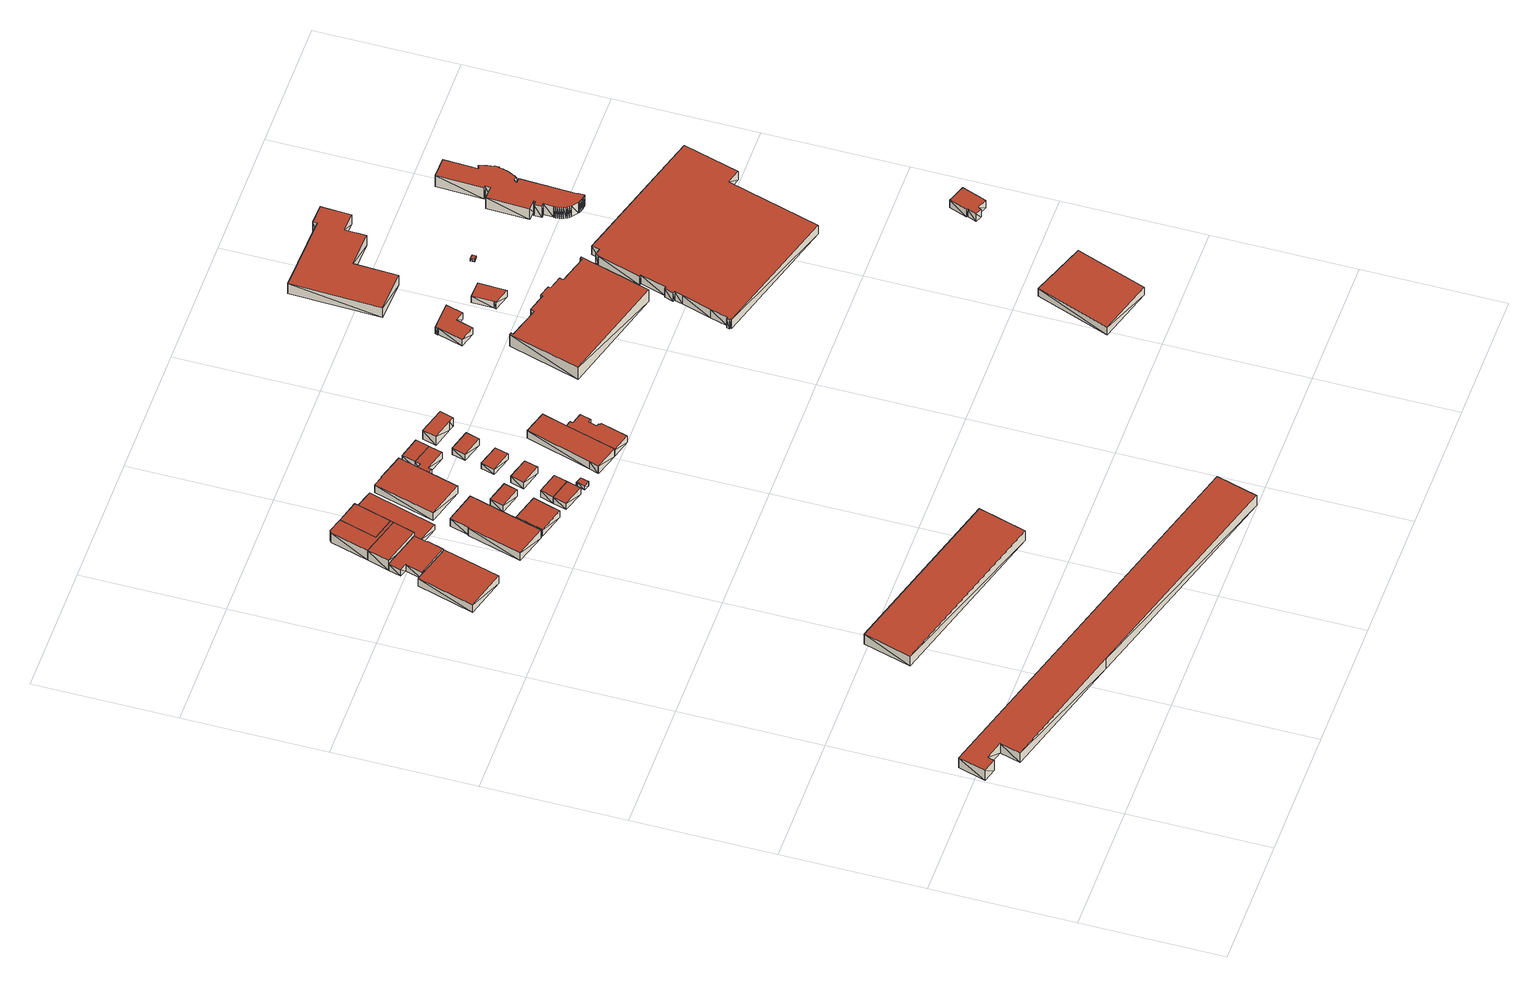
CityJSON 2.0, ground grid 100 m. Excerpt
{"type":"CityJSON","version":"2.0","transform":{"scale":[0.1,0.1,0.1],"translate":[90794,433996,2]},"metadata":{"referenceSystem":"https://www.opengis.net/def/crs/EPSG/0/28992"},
"CityObjects":{
"building1":{"type":"Building","attributes":{"+height_valid":1,"+groundHeight":3,"measuredHeight":12,"+function":"Industry","+org_car_parking_spaces":3,"+total_area":406,"+min_car_parking_spaces":0},"geometry":[{"type":"MultiSurface","lod":"1.2","boundaries":[[[0,1,2,3,4,5,6,7,8]],[[9,10,11,12,13,14,15,16,17]],[[0,10,9]],[[0,1,10]],[[1,11,10]],[[1,2,11]],[[2,12,11]],[[2,3,12]],[[3,13,12]],[[3,4,13]],[[4,14,13]],[[4,5,14]],[[5,15,14]],[[5,6,15]],[[6,16,15]],[[6,7,16]],[[7,17,16]],[[7,8,17]],[[8,9,17]],[[8,0,9]]],"semantics":{"surfaces":[{"type":"GroundSurface"},{"type":"RoofSurface"},{"type":"WallSurface"}],"values":[0,1,2,2,2,2,2,2,2,2,2,2,2,2,2,2,2,2,2,2]}}]},
"building2":{"type":"Building","attributes":{"+height_valid":1,"+groundHeight":3,"measuredHeight":12,"+function":"Industry","+org_car_parking_spaces":43,"+total_area":7980,"+min_car_parking_spaces":160},"geometry":[{"type":"MultiSurface","lod":"1.2","boundaries":[[[18,19,20,21]],[[22,23,24,25]],[[18,23,22]],[[18,19,23]],[[19,24,23]],[[19,20,24]],[[20,25,24]],[[20,21,25]],[[21,22,25]],[[21,18,22]]],"semantics":{"surfaces":[{"type":"GroundSurface"},{"type":"RoofSurface"},{"type":"WallSurface"}],"values":[0,1,2,2,2,2,2,2,2,2]}}]},
"building3":{"type":"Building","attributes":{"+height_valid":1,"+groundHeight":2,"measuredHeight":9,"+function":"Industry","+org_car_parking_spaces":4,"+total_area":3892,"+min_car_parking_spaces":78},"geometry":[{"type":"MultiSurface","lod":"1.2","boundaries":[[[26,27,28,29]],[[30,31,32,33]],[[26,31,30]],[[26,27,31]],[[27,32,31]],[[27,28,32]],[[28,33,32]],[[28,29,33]],[[29,30,33]],[[29,26,30]]],"semantics":{"surfaces":[{"type":"GroundSurface"},{"type":"RoofSurface"},{"type":"WallSurface"}],"values":[0,1,2,2,2,2,2,2,2,2]}}]},
"building4":{"type":"Building","attributes":{"+height_valid":1,"+groundHeight":3,"measuredHeight":9,"+function":"Industry","+org_car_parking_spaces":13,"+total_area":577,"+min_car_parking_spaces":0},"geometry":[{"type":"MultiSurface","lod":"1.2","boundaries":[[[34,35,36,37,38,39,40,41]],[[42,43,44,45,46,47,48,49]],[[34,43,42]],[[34,35,43]],[[35,44,43]],[[35,36,44]],[[36,45,44]],[[36,37,45]],[[37,46,45]],[[37,38,46]],[[38,47,46]],[[38,39,47]],[[39,48,47]],[[39,40,48]],[[40,49,48]],[[40,41,49]],[[41,42,49]],[[41,34,42]]],"semantics":{"surfaces":[{"type":"GroundSurface"},{"type":"RoofSurface"},{"type":"WallSurface"}],"values":[0,1,2,2,2,2,2,2,2,2,2,2,2,2,2,2,2,2]}}]},
"building5":{"type":"Building","attributes":{"+height_valid":1,"+groundHeight":3,"measuredHeight":12,"+function":"Industry","+org_car_parking_spaces":0,"+total_area":905,"+min_car_parking_spaces":18},"geometry":[{"type":"MultiSurface","lod":"1.2","boundaries":[[[50,38,37,51]],[[52,53,54,55]],[[50,53,52]],[[50,38,53]],[[38,54,53]],[[38,37,54]],[[37,55,54]],[[37,51,55]],[[51,52,55]],[[51,50,52]]],"semantics":{"surfaces":[{"type":"GroundSurface"},{"type":"RoofSurface"},{"type":"WallSurface"}],"values":[0,1,2,2,2,2,2,2,2,2]}}]},
"building6":{"type":"Building","attributes":{"+height_valid":1,"+groundHeight":3,"measuredHeight":12,"+function":"Industry","+org_car_parking_spaces":25,"+total_area":2065,"+min_car_parking_spaces":41},"geometry":[{"type":"MultiSurface","lod":"1.2","boundaries":[[[56,57,58,59,50,51,60]],[[61,62,63,64,52,55,65]],[[56,62,61]],[[56,57,62]],[[57,63,62]],[[57,58,63]],[[58,64,63]],[[58,59,64]],[[59,52,64]],[[59,50,52]],[[50,55,52]],[[50,51,55]],[[51,65,55]],[[51,60,65]],[[60,61,65]],[[60,56,61]]],"semantics":{"surfaces":[{"type":"GroundSurface"},{"type":"RoofSurface"},{"type":"WallSurface"}],"values":[0,1,2,2,2,2,2,2,2,2,2,2,2,2,2,2]}}]},
"building7":{"type":"Building","attributes":{"+height_valid":1,"+groundHeight":3,"measuredHeight":12,"+function":"Shop","+org_car_parking_spaces":5,"+total_area":1940,"+min_car_parking_spaces":0},"geometry":[{"type":"MultiSurface","lod":"1.2","boundaries":[[[66,59,58,57]],[[67,64,63,62]],[[66,64,67]],[[66,59,64]],[[59,63,64]],[[59,58,63]],[[58,62,63]],[[58,57,62]],[[57,67,62]],[[57,66,67]]],"semantics":{"surfaces":[{"type":"GroundSurface"},{"type":"RoofSurface"},{"type":"WallSurface"}],"values":[0,1,2,2,2,2,2,2,2,2]}}]},
"building8":{"type":"Building","attributes":{"+height_valid":1,"+groundHeight":2,"measuredHeight":9,"+function":"Industry","+org_car_parking_spaces":31,"+total_area":2615,"+min_car_parking_spaces":52},"geometry":[{"type":"MultiSurface","lod":"1.2","boundaries":[[[68,69,70,71,72,73]],[[74,75,76,77,78,79]],[[68,75,74]],[[68,69,75]],[[69,76,75]],[[69,70,76]],[[70,77,76]],[[70,71,77]],[[71,78,77]],[[71,72,78]],[[72,79,78]],[[72,73,79]],[[73,74,79]],[[73,68,74]]],"semantics":{"surfaces":[{"type":"GroundSurface"},{"type":"RoofSurface"},{"type":"WallSurface"}],"values":[0,1,2,2,2,2,2,2,2,2,2,2,2,2]}}]},
"building9":{"type":"Building","attributes":{"+height_valid":1,"+groundHeight":2,"measuredHeight":7,"+function":"Industry","+org_car_parking_spaces":32,"+total_area":1313,"+min_car_parking_spaces":26},"geometry":[{"type":"MultiSurface","lod":"1.2","boundaries":[[[80,81,82,83]],[[84,85,86,87]],[[80,85,84]],[[80,81,85]],[[81,86,85]],[[81,82,86]],[[82,87,86]],[[82,83,87]],[[83,84,87]],[[83,80,84]]],"semantics":{"surfaces":[{"type":"GroundSurface"},{"type":"RoofSurface"},{"type":"WallSurface"}],"values":[0,1,2,2,2,2,2,2,2,2]}}]},
"building10":{"type":"Building","attributes":{"+height_valid":1,"+groundHeight":2,"measuredHeight":8,"+function":"Industry","+org_car_parking_spaces":7,"+total_area":377,"+min_car_parking_spaces":0},"geometry":[{"type":"MultiSurface","lod":"1.2","boundaries":[[[88,89,90,91,92]],[[93,94,95,96,97]],[[88,94,93]],[[88,89,94]],[[89,95,94]],[[89,90,95]],[[90,96,95]],[[90,91,96]],[[91,97,96]],[[91,92,97]],[[92,93,97]],[[92,88,93]]],"semantics":{"surfaces":[{"type":"GroundSurface"},{"type":"RoofSurface"},{"type":"WallSurface"}],"values":[0,1,2,2,2,2,2,2,2,2,2,2]}}]},
"building11":{"type":"Building","attributes":{"+height_valid":1,"+groundHeight":2,"measuredHeight":8,"+function":"Industry","+org_car_parking_spaces":13,"+total_area":1146,"+min_car_parking_spaces":23},"geometry":[{"type":"MultiSurface","lod":"1.2","boundaries":[[[98,99,100,101]],[[102,103,104,105]],[[98,103,102]],[[98,99,103]],[[99,104,103]],[[99,100,104]],[[100,105,104]],[[100,101,105]],[[101,102,105]],[[101,98,102]]],"semantics":{"surfaces":[{"type":"GroundSurface"},{"type":"RoofSurface"},{"type":"WallSurface"}],"values":[0,1,2,2,2,2,2,2,2,2]}}]},
"building12":{"type":"Building","attributes":{"+height_valid":1,"+groundHeight":2,"measuredHeight":8,"+function":"Industry","+org_car_parking_spaces":28,"+total_area":230,"+min_car_parking_spaces":0},"geometry":[{"type":"MultiSurface","lod":"1.2","boundaries":[[[106,107,108,109]],[[110,111,112,113]],[[106,111,110]],[[106,107,111]],[[107,112,111]],[[107,108,112]],[[108,113,112]],[[108,109,113]],[[109,110,113]],[[109,106,110]]],"semantics":{"surfaces":[{"type":"GroundSurface"},{"type":"RoofSurface"},{"type":"WallSurface"}],"values":[0,1,2,2,2,2,2,2,2,2]}}]},
"building13":{"type":"Building","attributes":{"+height_valid":1,"+groundHeight":3,"measuredHeight":10,"+function":"Industry","+org_car_parking_spaces":46,"+total_area":1606,"+min_car_parking_spaces":32},"geometry":[{"type":"MultiSurface","lod":"1.2","boundaries":[[[114,115,116,117,118,119,120,121,122]],[[123,124,125,126,127,128,129,130,131]],[[114,124,123]],[[114,115,124]],[[115,125,124]],[[115,116,125]],[[116,126,125]],[[116,117,126]],[[117,127,126]],[[117,118,127]],[[118,128,127]],[[118,119,128]],[[119,129,128]],[[119,120,129]],[[120,130,129]],[[120,121,130]],[[121,131,130]],[[121,122,131]],[[122,123,131]],[[122,114,123]]],"semantics":{"surfaces":[{"type":"GroundSurface"},{"type":"RoofSurface"},{"type":"WallSurface"}],"values":[0,1,2,2,2,2,2,2,2,2,2,2,2,2,2,2,2,2,2,2]}}]},
"building14":{"type":"Building","attributes":{"+height_valid":1,"+groundHeight":2,"measuredHeight":8,"+function":"Industry","+org_car_parking_spaces":1,"+total_area":496,"+min_car_parking_spaces":0},"geometry":[{"type":"MultiSurface","lod":"1.2","boundaries":[[[132,108,107,133]],[[134,112,111,135]],[[132,112,134]],[[132,108,112]],[[108,111,112]],[[108,107,111]],[[107,135,111]],[[107,133,135]],[[133,134,135]],[[133,132,134]]],"semantics":{"surfaces":[{"type":"GroundSurface"},{"type":"RoofSurface"},{"type":"WallSurface"}],"values":[0,1,2,2,2,2,2,2,2,2]}}]},
"building15":{"type":"Building","attributes":{"+height_valid":1,"+groundHeight":2,"measuredHeight":6,"+function":"Industry","+org_car_parking_spaces":8,"+total_area":595,"+min_car_parking_spaces":0},"geometry":[{"type":"MultiSurface","lod":"1.2","boundaries":[[[136,137,138,139,140,141]],[[142,143,144,145,146,147]],[[136,143,142]],[[136,137,143]],[[137,144,143]],[[137,138,144]],[[138,145,144]],[[138,139,145]],[[139,146,145]],[[139,140,146]],[[140,147,146]],[[140,141,147]],[[141,142,147]],[[141,136,142]]],"semantics":{"surfaces":[{"type":"GroundSurface"},{"type":"RoofSurface"},{"type":"WallSurface"}],"values":[0,1,2,2,2,2,2,2,2,2,2,2,2,2]}}]},
"building16":{"type":"Building","attributes":{"+height_valid":1,"+groundHeight":2,"measuredHeight":8,"+function":"Industry","+org_car_parking_spaces":49,"+total_area":299,"+min_car_parking_spaces":0},"geometry":[{"type":"MultiSurface","lod":"1.2","boundaries":[[[148,149,150,151]],[[152,153,154,155]],[[148,153,152]],[[148,149,153]],[[149,154,153]],[[149,150,154]],[[150,155,154]],[[150,151,155]],[[151,152,155]],[[151,148,152]]],"semantics":{"surfaces":[{"type":"GroundSurface"},{"type":"RoofSurface"},{"type":"WallSurface"}],"values":[0,1,2,2,2,2,2,2,2,2]}}]},
"building17":{"type":"Building","attributes":{"+height_valid":1,"+groundHeight":3,"measuredHeight":9,"+function":"Industry","+org_car_parking_spaces":48,"+total_area":304,"+min_car_parking_spaces":0},"geometry":[{"type":"MultiSurface","lod":"1.2","boundaries":[[[156,157,158,159,120,119,160,161]],[[162,163,164,165,166,167,168,169]],[[156,163,162]],[[156,157,163]],[[157,164,163]],[[157,158,164]],[[158,165,164]],[[158,159,165]],[[159,166,165]],[[159,120,166]],[[120,167,166]],[[120,119,167]],[[119,168,167]],[[119,160,168]],[[160,169,168]],[[160,161,169]],[[161,162,169]],[[161,156,162]]],"semantics":{"surfaces":[{"type":"GroundSurface"},{"type":"RoofSurface"},{"type":"WallSurface"}],"values":[0,1,2,2,2,2,2,2,2,2,2,2,2,2,2,2,2,2]}}]},
"building18":{"type":"Building","attributes":{"+height_valid":1,"+groundHeight":2,"measuredHeight":7,"+function":"Industry","+org_car_parking_spaces":7,"+total_area":728,"+min_car_parking_spaces":15},"geometry":[{"type":"MultiSurface","lod":"1.2","boundaries":[[[170,171,172,173]],[[174,175,176,177]],[[170,175,174]],[[170,171,175]],[[171,176,175]],[[171,172,176]],[[172,177,176]],[[172,173,177]],[[173,174,177]],[[173,170,174]]],"semantics":{"surfaces":[{"type":"GroundSurface"},{"type":"RoofSurface"},{"type":"WallSurface"}],"values":[0,1,2,2,2,2,2,2,2,2]}}]},
"building19":{"type":"Building","attributes":{"+height_valid":1,"+groundHeight":3,"measuredHeight":9,"+function":"Industry","+org_car_parking_spaces":13,"+total_area":370,"+min_car_parking_spaces":0},"geometry":[{"type":"MultiSurface","lod":"1.2","boundaries":[[[178,156,161,179]],[[180,162,169,181]],[[178,162,180]],[[178,156,162]],[[156,169,162]],[[156,161,169]],[[161,181,169]],[[161,179,181]],[[179,180,181]],[[179,178,180]]],"semantics":{"surfaces":[{"type":"GroundSurface"},{"type":"RoofSurface"},{"type":"WallSurface"}],"values":[0,1,2,2,2,2,2,2,2,2]}}]},
"building20":{"type":"Building","attributes":{"+height_valid":1,"+groundHeight":2,"measuredHeight":8,"+function":"Industry","+org_car_parking_spaces":45,"+total_area":186,"+min_car_parking_spaces":0},"geometry":[{"type":"MultiSurface","lod":"1.2","boundaries":[[[182,183,184,185]],[[186,187,188,189]],[[182,187,186]],[[182,183,187]],[[183,188,187]],[[183,184,188]],[[184,189,188]],[[184,185,189]],[[185,186,189]],[[185,182,186]]],"semantics":{"surfaces":[{"type":"GroundSurface"},{"type":"RoofSurface"},{"type":"WallSurface"}],"values":[0,1,2,2,2,2,2,2,2,2]}}]},
"building21":{"type":"Building","attributes":{"+height_valid":1,"+groundHeight":3,"measuredHeight":10,"+function":"Industry","+org_car_parking_spaces":14,"+total_area":2378,"+min_car_parking_spaces":48},"geometry":[{"type":"MultiSurface","lod":"1.2","boundaries":[[[190,191,192,193,194,195,196]],[[197,198,199,200,201,202,203]],[[190,198,197]],[[190,191,198]],[[191,199,198]],[[191,192,199]],[[192,200,199]],[[192,193,200]],[[193,201,200]],[[193,194,201]],[[194,202,201]],[[194,195,202]],[[195,203,202]],[[195,196,203]],[[196,197,203]],[[196,190,197]]],"semantics":{"surfaces":[{"type":"GroundSurface"},{"type":"RoofSurface"},{"type":"WallSurface"}],"values":[0,1,2,2,2,2,2,2,2,2,2,2,2,2,2,2]}}]},
"building22":{"type":"Building","attributes":{"+height_valid":1,"+groundHeight":3,"measuredHeight":9,"+function":"Industry","+org_car_parking_spaces":17,"+total_area":565,"+min_car_parking_spaces":0},"geometry":[{"type":"MultiSurface","lod":"1.2","boundaries":[[[204,205,206,207,191,190,208,209,210,211,212,213]],[[214,215,216,217,218,219,220,221,222,223,224,225]],[[204,215,214]],[[204,205,215]],[[205,216,215]],[[205,206,216]],[[206,217,216]],[[206,207,217]],[[207,218,217]],[[207,191,218]],[[191,219,218]],[[191,190,219]],[[190,220,219]],[[190,208,220]],[[208,221,220]],[[208,209,221]],[[209,222,221]],[[209,210,222]],[[210,223,222]],[[210,211,223]],[[211,224,223]],[[211,212,224]],[[212,225,224]],[[212,213,225]],[[213,214,225]],[[213,204,214]]],"semantics":{"surfaces":[{"type":"GroundSurface"},{"type":"RoofSurface"},{"type":"WallSurface"}],"values":[0,1,2,2,2,2,2,2,2,2,2,2,2,2,2,2,2,2,2,2,2,2,2,2,2,2]}}]},
"building23":{"type":"Building","attributes":{"+height_valid":1,"+groundHeight":3,"measuredHeight":11,"+function":"Industry","+org_car_parking_spaces":3,"+total_area":672,"+min_car_parking_spaces":13},"geometry":[{"type":"MultiSurface","lod":"1.2","boundaries":[[[226,227,228,229,230]],[[231,232,233,234,235]],[[226,232,231]],[[226,227,232]],[[227,233,232]],[[227,228,233]],[[228,234,233]],[[228,229,234]],[[229,235,234]],[[229,230,235]],[[230,231,235]],[[230,226,231]]],"semantics":{"surfaces":[{"type":"GroundSurface"},{"type":"RoofSurface"},{"type":"WallSurface"}],"values":[0,1,2,2,2,2,2,2,2,2,2,2]}}]},
"building24":{"type":"Building","attributes":{"+height_valid":1,"+groundHeight":2,"measuredHeight":8,"+function":"Industry","+org_car_parking_spaces":31,"+total_area":209,"+min_car_parking_spaces":0},"geometry":[{"type":"MultiSurface","lod":"1.2","boundaries":[[[236,237,238,239,240,241,242,243]],[[244,245,246,247,248,249,250,251]],[[236,245,244]],[[236,237,245]],[[237,246,245]],[[237,238,246]],[[238,247,246]],[[238,239,247]],[[239,248,247]],[[239,240,248]],[[240,249,248]],[[240,241,249]],[[241,250,249]],[[241,242,250]],[[242,251,250]],[[242,243,251]],[[243,244,251]],[[243,236,244]]],"semantics":{"surfaces":[{"type":"GroundSurface"},{"type":"RoofSurface"},{"type":"WallSurface"}],"values":[0,1,2,2,2,2,2,2,2,2,2,2,2,2,2,2,2,2]}}]},
"building25":{"type":"Building","attributes":{"+height_valid":1,"+groundHeight":3,"measuredHeight":14,"+function":"Industry","+org_car_parking_spaces":48,"+total_area":974,"+min_car_parking_spaces":19},"geometry":[{"type":"MultiSurface","lod":"1.2","boundaries":[[[252,253,254,255,256,257,258,259,260,261,262,263,264,265,266,267,268]],[[269,270,271,272,273,274,275,276,277,278,279,280,281,282,283,284,285]],[[252,270,269]],[[252,253,270]],[[253,271,270]],[[253,254,271]],[[254,272,271]],[[254,255,272]],[[255,273,272]],[[255,256,273]],[[256,274,273]],[[256,257,274]],[[257,275,274]],[[257,258,275]],[[258,276,275]],[[258,259,276]],[[259,277,276]],[[259,260,277]],[[260,278,277]],[[260,261,278]],[[261,279,278]],[[261,262,279]],[[262,280,279]],[[262,263,280]],[[263,281,280]],[[263,264,281]],[[264,282,281]],[[264,265,282]],[[265,283,282]],[[265,266,283]],[[266,284,283]],[[266,267,284]],[[267,285,284]],[[267,268,285]],[[268,269,285]],[[268,252,269]]],"semantics":{"surfaces":[{"type":"GroundSurface"},{"type":"RoofSurface"},{"type":"WallSurface"}],"values":[0,1,2,2,2,2,2,2,2,2,2,2,2,2,2,2,2,2,2,2,2,2,2,2,2,2,2,2,2,2,2,2,2,2,2,2]}}]},
"building26":{"type":"Building","attributes":{"+height_valid":1,"+groundHeight":2,"measuredHeight":8,"+function":"Industry","+org_car_parking_spaces":30,"+total_area":179,"+min_car_parking_spaces":0},"geometry":[{"type":"MultiSurface","lod":"1.2","boundaries":[[[286,287,288,289,290,291]],[[292,293,294,295,296,297]],[[286,293,292]],[[286,287,293]],[[287,294,293]],[[287,288,294]],[[288,295,294]],[[288,289,295]],[[289,296,295]],[[289,290,296]],[[290,297,296]],[[290,291,297]],[[291,292,297]],[[291,286,292]]],"semantics":{"surfaces":[{"type":"GroundSurface"},{"type":"RoofSurface"},{"type":"WallSurface"}],"values":[0,1,2,2,2,2,2,2,2,2,2,2,2,2]}}]},
"building27":{"type":"Building","attributes":{"+height_valid":1,"+groundHeight":3,"measuredHeight":10,"+function":"Industry","+org_car_parking_spaces":29,"+total_area":2255,"+min_car_parking_spaces":45},"geometry":[{"type":"MultiSurface","lod":"1.2","boundaries":[[[298,299,300,301]],[[302,303,304,305]],[[298,303,302]],[[298,299,303]],[[299,304,303]],[[299,300,304]],[[300,305,304]],[[300,301,305]],[[301,302,305]],[[301,298,302]]],"semantics":{"surfaces":[{"type":"GroundSurface"},{"type":"RoofSurface"},{"type":"WallSurface"}],"values":[0,1,2,2,2,2,2,2,2,2]}}]},
"building28":{"type":"Building","attributes":{"+height_valid":1,"+groundHeight":2,"measuredHeight":11,"+function":"Industry","+org_car_parking_spaces":0,"+total_area":2928,"+min_car_parking_spaces":59},"geometry":[{"type":"MultiSurface","lod":"1.2","boundaries":[[[306,307,308,309,310,311,312,313,314,315]],[[316,317,318,319,320,321,322,323,324,325]],[[306,317,316]],[[306,307,317]],[[307,318,317]],[[307,308,318]],[[308,319,318]],[[308,309,319]],[[309,320,319]],[[309,310,320]],[[310,321,320]],[[310,311,321]],[[311,322,321]],[[311,312,322]],[[312,323,322]],[[312,313,323]],[[313,324,323]],[[313,314,324]],[[314,325,324]],[[314,315,325]],[[315,316,325]],[[315,306,316]]],"semantics":{"surfaces":[{"type":"GroundSurface"},{"type":"RoofSurface"},{"type":"WallSurface"}],"values":[0,1,2,2,2,2,2,2,2,2,2,2,2,2,2,2,2,2,2,2,2,2]}}]},
"building29":{"type":"Building","attributes":{"+height_valid":1,"+groundHeight":3,"measuredHeight":5,"+function":"Industry","+org_car_parking_spaces":11,"+total_area":167,"+min_car_parking_spaces":0},"geometry":[{"type":"MultiSurface","lod":"1.2","boundaries":[[[326,327,328,329]],[[330,331,332,333]],[[326,331,330]],[[326,327,331]],[[327,332,331]],[[327,328,332]],[[328,333,332]],[[328,329,333]],[[329,330,333]],[[329,326,330]]],"semantics":{"surfaces":[{"type":"GroundSurface"},{"type":"RoofSurface"},{"type":"WallSurface"}],"values":[0,1,2,2,2,2,2,2,2,2]}}]},
"building30":{"type":"Building","attributes":{"+height_valid":1,"+groundHeight":3,"measuredHeight":11,"+function":"Office","+org_car_parking_spaces":8,"+total_area":13200,"+min_car_parking_spaces":158},"geometry":[{"type":"MultiSurface","lod":"1.2","boundaries":[[[334,335,336,337,338,339,340,341,342,343,344,345,346,347,348,349,350,351,352,353,354,355,356]],[[357,358,359,360,361,362,363,364,365,366,367,368,369,370,371,372,373,374,375,376,377,378,379]],[[334,358,357]],[[334,335,358]],[[335,359,358]],[[335,336,359]],[[336,360,359]],[[336,337,360]],[[337,361,360]],[[337,338,361]],[[338,362,361]],[[338,339,362]],[[339,363,362]],[[339,340,363]],[[340,364,363]],[[340,341,364]],[[341,365,364]],[[341,342,365]],[[342,366,365]],[[342,343,366]],[[343,367,366]],[[343,344,367]],[[344,368,367]],[[344,345,368]],[[345,369,368]],[[345,346,369]],[[346,370,369]],[[346,347,370]],[[347,371,370]],[[347,348,371]],[[348,372,371]],[[348,349,372]],[[349,373,372]],[[349,350,373]],[[350,374,373]],[[350,351,374]],[[351,375,374]],[[351,352,375]],[[352,376,375]],[[352,353,376]],[[353,377,376]],[[353,354,377]],[[354,378,377]],[[354,355,378]],[[355,379,378]],[[355,356,379]],[[356,357,379]],[[356,334,357]]],"semantics":{"surfaces":[{"type":"GroundSurface"},{"type":"RoofSurface"},{"type":"WallSurface"}],"values":[0,1,2,2,2,2,2,2,2,2,2,2,2,2,2,2,2,2,2,2,2,2,2,2,2,2,2,2,2,2,2,2,2,2,2,2,2,2,2,2,2,2,2,2,2,2,2,2]}}]},
"building31":{"type":"Building","attributes":{"+height_valid":1,"+groundHeight":3,"measuredHeight":10,"+function":"Industry","+org_car_parking_spaces":8,"+total_area":400,"+min_car_parking_spaces":0},"geometry":[{"type":"MultiSurface","lod":"1.2","boundaries":[[[380,381,382,383,384,385,386,387,388,389]],[[390,391,392,393,394,395,396,397,398,399]],[[380,391,390]],[[380,381,391]],[[381,392,391]],[[381,382,392]],[[382,393,392]],[[382,383,393]],[[383,394,393]],[[383,384,394]],[[384,395,394]],[[384,385,395]],[[385,396,395]],[[385,386,396]],[[386,397,396]],[[386,387,397]],[[387,398,397]],[[387,388,398]],[[388,399,398]],[[388,389,399]],[[389,390,399]],[[389,380,390]]],"semantics":{"surfaces":[{"type":"GroundSurface"},{"type":"RoofSurface"},{"type":"WallSurface"}],"values":[0,1,2,2,2,2,2,2,2,2,2,2,2,2,2,2,2,2,2,2,2,2]}}]},
"building32":{"type":"Building","attributes":{"+height_valid":1,"+groundHeight":3,"measuredHeight":13,"+function":"Office","+org_car_parking_spaces":41,"+total_area":3504,"+min_car_parking_spaces":42},"geometry":[{"type":"MultiSurface","lod":"1.2","boundaries":[[[400,401,402,403,404,405,406,407,408,409,410,411,412,413,414,415,416,417,418,419,420,421,422,423,424,425,426,427,428,429,430,431,432,433,434,435,436,437,438,439,440,441,442,443,444,445,446,447,448,449,450,451,452,453,454,455,456,457,458,459,460,461]],[[462,463,464,465,466,467,468,469,470,471,472,473,474,475,476,477,478,479,480,481,482,483,484,485,486,487,488,489,490,491,492,493,494,495,496,497,498,499,500,501,502,503,504,505,506,507,508,509,510,511,512,513,514,515,516,517,518,519,520,521,522,523]],[[400,463,462]],[[400,401,463]],[[401,464,463]],[[401,402,464]],[[402,465,464]],[[402,403,465]],[[403,466,465]],[[403,404,466]],[[404,467,466]],[[404,405,467]],[[405,468,467]],[[405,406,468]],[[406,469,468]],[[406,407,469]],[[407,470,469]],[[407,408,470]],[[408,471,470]],[[408,409,471]],[[409,472,471]],[[409,410,472]],[[410,473,472]],[[410,411,473]],[[411,474,473]],[[411,412,474]],[[412,475,474]],[[412,413,475]],[[413,476,475]],[[413,414,476]],[[414,477,476]],[[414,415,477]],[[415,478,477]],[[415,416,478]],[[416,479,478]],[[416,417,479]],[[417,480,479]],[[417,418,480]],[[418,481,480]],[[418,419,481]],[[419,482,481]],[[419,420,482]],[[420,483,482]],[[420,421,483]],[[421,484,483]],[[421,422,484]],[[422,485,484]],[[422,423,485]],[[423,486,485]],[[423,424,486]],[[424,487,486]],[[424,425,487]],[[425,488,487]],[[425,426,488]],[[426,489,488]],[[426,427,489]],[[427,490,489]],[[427,428,490]],[[428,491,490]],[[428,429,491]],[[429,492,491]],[[429,430,492]],[[430,493,492]],[[430,431,493]],[[431,494,493]],[[431,432,494]],[[432,495,494]],[[432,433,495]],[[433,496,495]],[[433,434,496]],[[434,497,496]],[[434,435,497]],[[435,498,497]],[[435,436,498]],[[436,499,498]],[[436,437,499]],[[437,500,499]],[[437,438,500]],[[438,501,500]],[[438,439,501]],[[439,502,501]],[[439,440,502]],[[440,503,502]],[[440,441,503]],[[441,504,503]],[[441,442,504]],[[442,505,504]],[[442,443,505]],[[443,506,505]],[[443,444,506]],[[444,507,506]],[[444,445,507]],[[445,508,507]],[[445,446,508]],[[446,509,508]],[[446,447,509]],[[447,510,509]],[[447,448,510]],[[448,511,510]],[[448,449,511]],[[449,512,511]],[[449,450,512]],[[450,513,512]],[[450,451,513]],[[451,514,513]],[[451,452,514]],[[452,515,514]],[[452,453,515]],[[453,516,515]],[[453,454,516]],[[454,517,516]],[[454,455,517]],[[455,518,517]],[[455,456,518]],[[456,519,518]],[[456,457,519]],[[457,520,519]],[[457,458,520]],[[458,521,520]],[[458,459,521]],[[459,522,521]],[[459,460,522]],[[460,523,522]],[[460,461,523]],[[461,462,523]],[[461,400,462]]],"semantics":{"surfaces":[{"type":"GroundSurface"},{"type":"RoofSurface"},{"type":"WallSurface"}],"values":[0,1,2,2,2,2,2,2,2,2,2,2,2,2,2,2,2,2,2,2,2,2,2,2,2,2,2,2,2,2,2,2,2,2,2,2,2,2,2,2,2,2,2,2,2,2,2,2,2,2,2,2,2,2,2,2,2,2,2,2,2,2,2,2,2,2,2,2,2,2,2,2,2,2,2,2,2,2,2,2,2,2,2,2,2,2,2,2,2,2,2,2,2,2,2,2,2,2,2,2,2,2,2,2,2,2,2,2,2,2,2,2,2,2,2,2,2,2,2,2,2,2,2,2,2,2]}}]}
},
"vertices":[
[67,1129,10],[2913,295,10],[2828,2,10],[1179,491,10],[226,769,10],[268,913,10],[127,954,10],[112,905,10],[10,935,10],[67,1129,100],[2913,295,100],[2828,2,100],[1179,491,100],[226,769,100],[268,913,100],[127,954,100],[112,905,100],[10,935,100],
[824,1691,10],[922,2027,10],[2190,1656,10],[2092,1320,10],[824,1691,100],[922,2027,100],[2190,1656,100],[2092,1320,100],
[852,4813,0],[737,4413,0],[445,4495,0],[562,4898,0],[852,4813,70],[737,4413,70],[445,4495,70],[562,4898,70],
[620,4887,10],[657,5009,10],[602,5025,10],[628,5115,10],[911,5032,10],[884,4940,10],[891,4938,10],[855,4820,10],[620,4887,70],[657,5009,70],[602,5025,70],[628,5115,70],[911,5032,70],[884,4940,70],[891,4938,70],[855,4820,70],
[957,5186,10],[673,5269,10],[957,5186,100],[911,5032,100],[628,5115,100],[673,5269,100],
[770,5550,10],[875,5518,10],[798,5255,10],[963,5207,10],[751,5539,10],[770,5550,100],[875,5518,100],[798,5255,100],[963,5207,100],[751,5539,100],
[1040,5470,10],[1040,5470,100],
[1125,4860,0],[1350,4795,0],[1200,4276,0],[968,4344,0],[1080,4724,0],[1085,4722,0],[1125,4860,70],[1350,4795,70],[1200,4276,70],[968,4344,70],[1080,4724,70],[1085,4722,70],
[1053,5467,0],[1204,5422,0],[1061,4942,0],[911,4987,0],[1053,5467,50],[1204,5422,50],[1061,4942,50],[911,4987,50],
[1217,4273,0],[1273,4465,0],[1463,4408,0],[1406,4216,0],[1216,4271,0],[1217,4273,60],[1273,4465,60],[1463,4408,60],[1406,4216,60],[1216,4271,60],
[1528,4624,0],[1500,4529,0],[1345,4574,0],[1373,4669,0],[1528,4624,60],[1500,4529,60],[1345,4574,60],[1373,4669,60],
[1483,4195,0],[1511,4292,0],[1666,4247,0],[1637,4148,0],[1483,4195,60],[1511,4292,60],[1666,4247,60],[1637,4148,60],
[1128,4974,10],[1253,5405,10],[1329,5382,10],[1330,5385,10],[1523,5327,10],[1485,5194,10],[1461,5111,10],[1407,4922,10],[1400,4896,10],[1128,4974,80],[1253,5405,80],[1329,5382,80],[1330,5385,80],[1523,5327,80],[1485,5194,80],[1461,5111,80],[1407,4922,80],[1400,4896,80],
[1694,4342,0],[1539,4386,0],[1694,4342,60],[1539,4386,60],
[1692,4195,0],[1741,4180,0],[1724,4123,0],[1681,4136,0],[1696,4188,0],[1690,4190,0],[1692,4195,40],[1741,4180,40],[1724,4123,40],[1681,4136,40],[1696,4188,40],[1690,4190,40],
[1575,4509,0],[1603,4604,0],[1758,4560,0],[1730,4464,0],[1575,4509,60],[1603,4604,60],[1758,4560,60],[1730,4464,60],
[1688,5177,10],[1660,5080,10],[1506,5125,10],[1498,5100,10],[1522,5184,10],[1533,5223,10],[1688,5177,70],[1660,5080,70],[1506,5125,70],[1498,5100,70],[1461,5111,70],[1485,5194,70],[1522,5184,70],[1533,5223,70],
[1820,4776,0],[1792,4680,0],[1638,4725,0],[1666,4821,0],[1820,4776,50],[1792,4680,50],[1638,4725,50],[1666,4821,50],
[1715,5274,10],[1561,5316,10],[1715,5274,70],[1561,5316,70],
[1700,4938,0],[1729,5034,0],[1882,4989,0],[1854,4893,0],[1700,4938,60],[1729,5034,60],[1882,4989,60],[1854,4893,60],
[2115,4398,10],[2011,4039,10],[1838,4089,10],[1839,4093,10],[1860,4158,10],[1997,4618,10],[2165,4568,10],[2115,4398,80],[2011,4039,80],[1838,4089,80],[1839,4093,80],[1860,4158,80],[1997,4618,80],[2165,4568,80],
[2199,4204,10],[2196,4194,10],[2209,4191,10],[2151,3999,10],[2164,4384,10],[2158,4365,10],[2243,4340,10],[2222,4263,10],[2196,4270,10],[2179,4211,10],[2199,4204,70],[2196,4194,70],[2209,4191,70],[2151,3999,70],[2011,4039,70],[2115,4398,70],[2164,4384,70],[2158,4365,70],[2243,4340,70],[2222,4263,70],[2196,4270,70],[2179,4211,70],
[1984,5196,10],[1955,5099,10],[1918,5110,10],[1764,5155,10],[1792,5252,10],[1984,5196,90],[1955,5099,90],[1918,5110,90],[1764,5155,90],[1792,5252,90],
[2804,5344,0],[2771,5226,0],[2654,5260,0],[2705,5434,0],[2699,5436,0],[2705,5456,0],[2911,5448,0],[2877,5325,0],[2804,5344,60],[2771,5226,60],[2654,5260,60],[2705,5434,60],[2699,5436,60],[2705,5456,60],[2911,5448,60],[2877,5325,60],
[3517,4735,10],[3370,4237,10],[2585,4463,10],[2734,4966,10],[2746,4959,10],[2745,4958,10],[2741,4945,10],[2973,4876,10],[2981,4905,10],[3116,4865,10],[3121,4882,10],[3204,4857,10],[3199,4840,10],[3299,4811,10],[3290,4783,10],[3498,4722,10],[3502,4736,10],[3517,4735,120],[3370,4237,120],[2585,4463,120],[2734,4966,120],[2746,4959,120],[2745,4958,120],[2741,4945,120],[2973,4876,120],[2981,4905,120],[3116,4865,120],[3121,4882,120],[3204,4857,120],[3199,4840,120],[3299,4811,120],[3290,4783,120],[3498,4722,120],[3502,4736,120],
[3155,5314,0],[3150,5140,0],[3149,5114,0],[3028,5149,0],[3030,5164,0],[3035,5318,0],[3155,5314,60],[3150,5140,60],[3149,5114,60],[3028,5149,60],[3030,5164,60],[3035,5318,60],
[4161,1882,10],[4558,1737,10],[4373,1240,10],[3966,1358,10],[4161,1882,80],[4558,1737,80],[4373,1240,80],[3966,1358,80],
[2760,6458,0],[3324,6437,0],[3325,6468,0],[3466,6463,0],[3458,6250,0],[3318,6255,0],[3313,6104,0],[3052,6113,0],[3041,5804,0],[2738,5816,0],[2760,6458,90],[3324,6437,90],[3325,6468,90],[3466,6463,90],[3458,6250,90],[3318,6255,90],[3313,6104,90],[3052,6113,90],[3041,5804,90],[2738,5816,90],
[3407,5428,10],[3406,5400,10],[3371,5401,10],[3372,5430,10],[3407,5428,30],[3406,5400,30],[3371,5401,30],[3372,5430,30],
[4674,4408,10],[4558,4010,10],[4453,4041,10],[4261,3382,10],[3307,3661,10],[3309,3670,10],[3298,3674,10],[3305,3696,10],[3316,3692,10],[3352,3816,10],[3414,4024,10],[3432,4083,10],[3420,4088,10],[3439,4152,10],[3452,4149,10],[3506,4332,10],[3492,4335,10],[3582,4642,10],[3587,4641,10],[3594,4663,10],[3639,4650,10],[3656,4706,10],[4601,4430,10],[4674,4408,90],[4558,4010,90],[4453,4041,90],[4261,3382,90],[3307,3661,90],[3309,3670,90],[3298,3674,90],[3305,3696,90],[3316,3692,90],[3352,3816,90],[3414,4024,90],[3432,4083,90],[3420,4088,90],[3439,4152,90],[3452,4149,90],[3506,4332,90],[3492,4335,90],[3582,4642,90],[3587,4641,90],[3594,4663,90],[3639,4650,90],[3656,4706,90],[4601,4430,90],
[4764,2640,10],[4861,2605,10],[4798,2433,10],[4725,2461,10],[4714,2435,10],[4665,2453,10],[4691,2519,10],[4684,2522,10],[4731,2651,10],[4760,2640,10],[4764,2640,80],[4861,2605,80],[4798,2433,80],[4725,2461,80],[4714,2435,80],[4665,2453,80],[4691,2519,80],[4684,2522,80],[4731,2651,80],[4760,2640,80],
[3873,5162,10],[3902,5161,10],[3902,5174,10],[3830,5176,10],[3840,5474,10],[3934,5471,10],[3936,5508,10],[3915,5509,10],[3927,5840,10],[4075,5835,10],[4067,5589,10],[4092,5599,10],[4092,5602,10],[4092,5603,10],[4097,5593,10],[4101,5582,10],[4104,5571,10],[4107,5560,10],[4110,5548,10],[4112,5537,10],[4114,5526,10],[4115,5514,10],[4116,5503,10],[4123,5502,10],[4122,5471,10],[4115,5472,10],[4113,5455,10],[4111,5443,10],[4108,5432,10],[4105,5421,10],[4100,5406,10],[4094,5392,10],[4087,5378,10],[4082,5368,10],[4077,5359,10],[4071,5350,10],[4061,5337,10],[4044,5351,10],[4021,5324,10],[4061,5323,10],[4047,4922,10],[4052,4921,10],[4050,4878,10],[4034,4879,10],[4026,4880,10],[4017,4881,10],[4001,4886,10],[3986,4892,10],[3978,4895,10],[3934,4929,10],[3926,4938,10],[3918,4949,10],[3912,4960,10],[3906,4972,10],[3901,4984,10],[3898,4996,10],[3895,5009,10],[3893,5022,10],[3893,5035,10],[3897,5036,10],[3899,5107,10],[3871,5107,10],[3873,5162,110],[3902,5161,110],[3902,5174,110],[3830,5176,110],[3840,5474,110],[3934,5471,110],[3936,5508,110],[3915,5509,110],[3927,5840,110],[4075,5835,110],[4067,5589,110],[4092,5599,110],[4092,5602,110],[4092,5603,110],[4097,5593,110],[4101,5582,110],[4104,5571,110],[4107,5560,110],[4110,5548,110],[4112,5537,110],[4114,5526,110],[4115,5514,110],[4116,5503,110],[4123,5502,110],[4122,5471,110],[4115,5472,110],[4113,5455,110],[4111,5443,110],[4108,5432,110],[4105,5421,110],[4100,5406,110],[4094,5392,110],[4087,5378,110],[4082,5368,110],[4077,5359,110],[4071,5350,110],[4061,5337,110],[4044,5351,110],[4021,5324,110],[4061,5323,110],[4047,4922,110],[4052,4921,110],[4050,4878,110],[4034,4879,110],[4026,4880,110],[4017,4881,110],[4001,4886,110],[3986,4892,110],[3978,4895,110],[3934,4929,110],[3926,4938,110],[3918,4949,110],[3912,4960,110],[3906,4972,110],[3901,4984,110],[3898,4996,110],[3895,5009,110],[3893,5022,110],[3893,5035,110],[3897,5036,110],[3899,5107,110],[3871,5107,110]
]}
